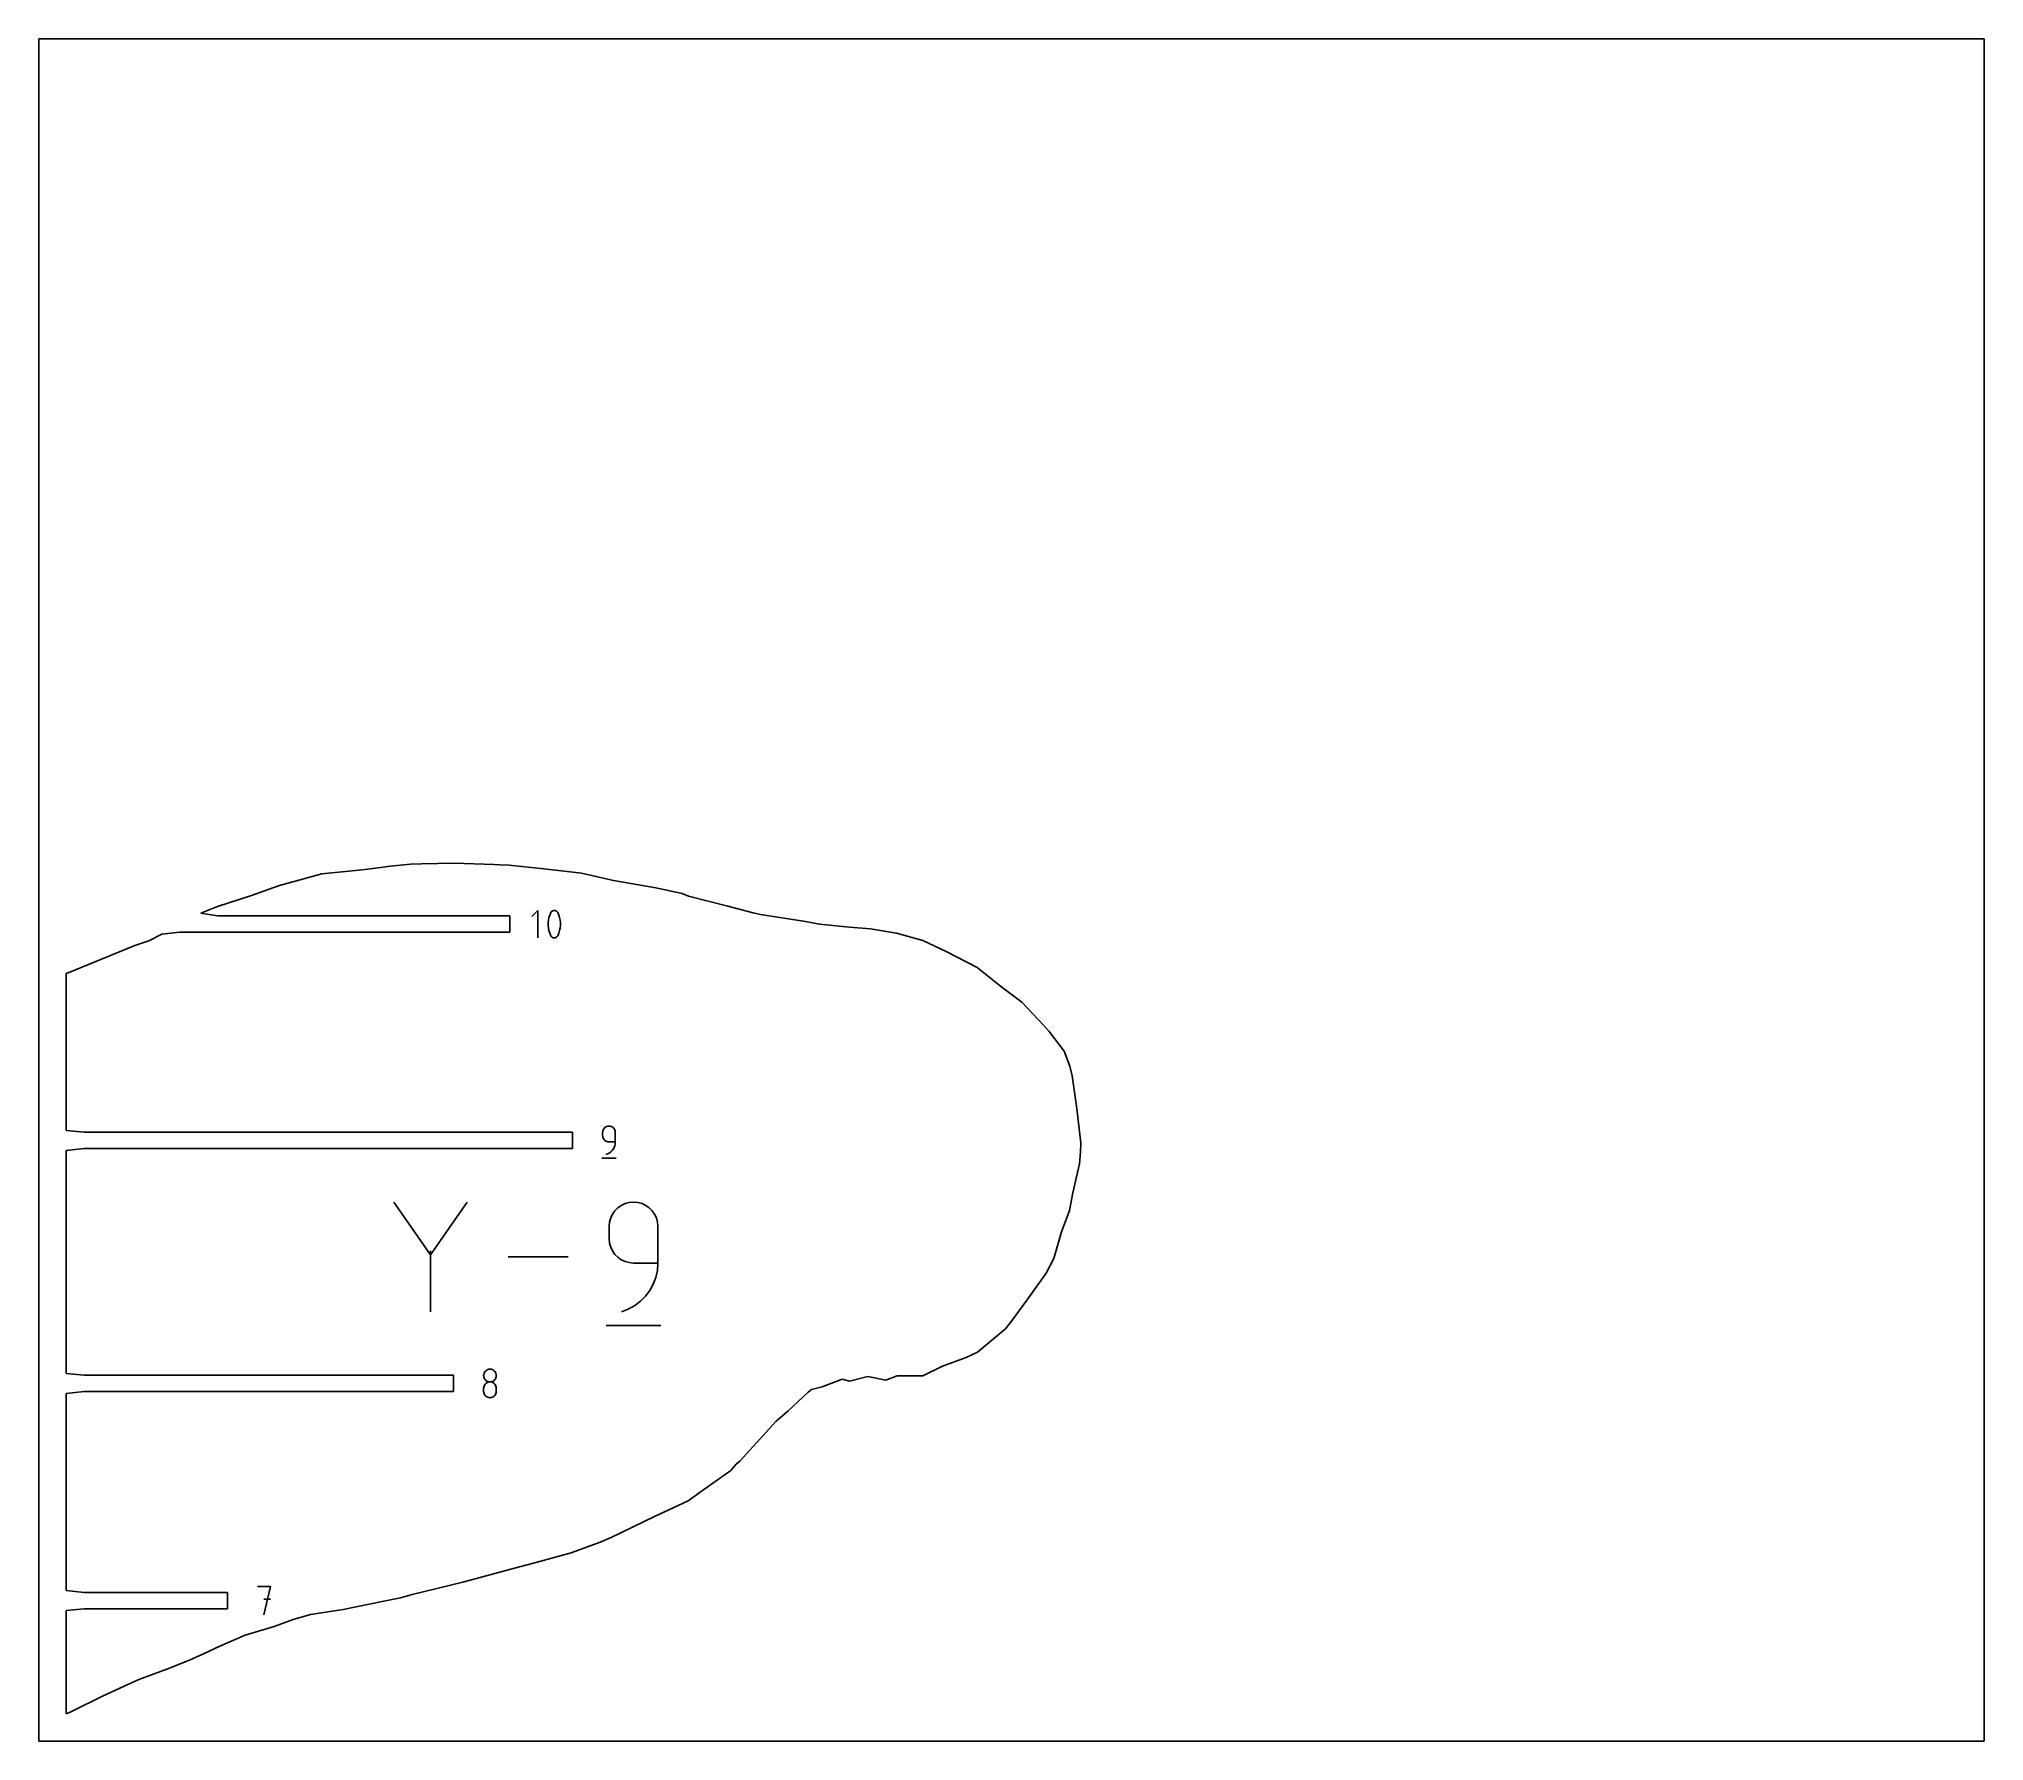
# Model space of a CAD drawing. Extents: x 0 to 480, y 0 to 420.
import ezdxf

# ---------------------------------------------------------------- set-up
doc = ezdxf.new("R2010")
doc.units = 0

msp = doc.modelspace()

# ---------------------------------------------------------------- linework, layer by layer
at = {"layer": 'annotation', "color": 1}
for p, q in [((123.133825, 204.978287), (121.627835, 203.471871)), ((123.133825, 198.204092), (123.133825, 204.978287)), ((125.739366, 202.561795), (125.674447, 201.913042)), ((125.674447, 201.913042), (125.674447, 201.261611)), ((125.869204, 203.202859), (125.739366, 202.561795)), ((126.063961, 203.831224), (125.869204, 203.202859)), ((126.323637, 204.441879), (126.063961, 203.831224)), ((126.411083, 204.587299), (126.323637, 204.441879)), ((126.323637, 204.441879), (126.323637, 204.441879)), ((126.520065, 204.711222), (126.411083, 204.587299)), ((126.646973, 204.812449), (126.520065, 204.711222)), ((126.788198, 204.889782), (126.646973, 204.812449)), ((126.940134, 204.94202), (126.788198, 204.889782)), ((127.099171, 204.967965), (126.940134, 204.94202)), ((127.261701, 204.966417), (127.099171, 204.967965)), ((127.424115, 204.936177), (127.261701, 204.966417)), ((127.582806, 204.876046), (127.424115, 204.936177)), ((127.643555, 204.844123), (127.582806, 204.876046)), ((127.582806, 204.876046), (127.582806, 204.876046)), ((127.70185, 204.807455), (127.643555, 204.844123)), ((127.757407, 204.766332), (127.70185, 204.807455)), ((127.809944, 204.721045), (127.757407, 204.766332)), ((127.859176, 204.671885), (127.809944, 204.721045)), ((127.90482, 204.61914), (127.859176, 204.671885)), ((127.946594, 204.563101), (127.90482, 204.61914)), ((127.984215, 204.504059), (127.946594, 204.563101)), ((128.017398, 204.442304), (127.984215, 204.504059)), ((128.278332, 203.83039), (128.017398, 204.442304)), ((128.017398, 204.442304), (128.017398, 204.442304)), ((128.474033, 203.201081), (128.278332, 203.83039)), ((128.6045, 202.559387), (128.474033, 203.201081)), ((128.669734, 201.91032), (128.6045, 202.559387)), ((128.669734, 201.258889), (128.669734, 201.91032)), ((125.674447, 201.261611), (125.739366, 200.612512)), ((125.739366, 200.612512), (125.869204, 199.970755)), ((125.869204, 199.970755), (126.063961, 199.341352)), ((126.063961, 199.341352), (126.323637, 198.729312)), ((126.323637, 198.729312), (126.323637, 198.729312)), ((126.323637, 198.729312), (126.356699, 198.66768)), ((126.356699, 198.66768), (126.394042, 198.608932)), ((126.394042, 198.608932), (126.435506, 198.553247)), ((126.435506, 198.553247), (126.480936, 198.500804)), ((126.480936, 198.500804), (126.530173, 198.45178)), ((126.530173, 198.45178), (126.583061, 198.406354)), ((126.583061, 198.406354), (126.639441, 198.364704)), ((126.639441, 198.364704), (126.699157, 198.327008)), ((126.699157, 198.327008), (126.762052, 198.293446)), ((126.762052, 198.293446), (126.762052, 198.293446)), ((126.762052, 198.293446), (126.919493, 198.23459)), ((126.919493, 198.23459), (127.080961, 198.20535)), ((127.080961, 198.20535), (127.242808, 198.204532)), ((127.242808, 198.204532), (127.401381, 198.230945)), ((127.401381, 198.230945), (127.553032, 198.283396)), ((127.553032, 198.283396), (127.694109, 198.360693)), ((127.694109, 198.360693), (127.820963, 198.461644)), ((127.820963, 198.461644), (127.929942, 198.585056)), ((127.929942, 198.585056), (128.017398, 198.729737)), ((128.017398, 198.729737), (128.278332, 199.340518)), ((128.017398, 198.729737), (128.017398, 198.729737)), ((128.278332, 199.340518), (128.474033, 199.968977)), ((128.474033, 199.968977), (128.6045, 200.610104)), ((128.6045, 200.610104), (128.669734, 201.258889)), ((139.136911, 150.454566), (139.111665, 150.17326)), ((139.111665, 150.17326), (139.111665, 149.39032)), ((139.111665, 149.39032), (139.111665, 149.39032)), ((139.111665, 149.39032), (139.136911, 149.10903)), ((139.209678, 150.719396), (139.136911, 150.454566)), ((139.136911, 149.10903), (139.209678, 148.84424)), ((139.32551, 150.963314), (139.209678, 150.719396)), ((139.209678, 148.84424), (139.32551, 148.600381)), ((139.479951, 151.181882), (139.32551, 150.963314)), ((139.668545, 151.37066), (139.479951, 151.181882)), ((139.886836, 151.525213), (139.668545, 151.37066)), ((140.13037, 151.641103), (139.886836, 151.525213)), ((140.394688, 151.713891), (140.13037, 151.641103)), ((140.675337, 151.739139), (140.394688, 151.713891)), ((140.956567, 151.713891), (140.675337, 151.739139)), ((140.675337, 151.739139), (140.675337, 151.739139)), ((141.221195, 151.641103), (140.956567, 151.713891)), ((141.464819, 151.525213), (141.221195, 151.641103)), ((141.683038, 151.37066), (141.464819, 151.525213)), ((141.87145, 151.181882), (141.683038, 151.37066)), ((142.025655, 150.963314), (141.87145, 151.181882)), ((142.14125, 150.719396), (142.025655, 150.963314)), ((142.213835, 150.454566), (142.14125, 150.719396)), ((142.239008, 150.17326), (142.213835, 150.454566)), ((142.239008, 147.824882), (142.239008, 150.17326)), ((142.239008, 150.17326), (142.239008, 150.17326)), ((139.32551, 148.600381), (139.479951, 148.381883)), ((139.479951, 148.381883), (139.668545, 148.193177)), ((139.668545, 148.193177), (139.886836, 148.038694)), ((139.886836, 148.038694), (140.13037, 147.922863)), ((139.892839, 144.697539), (140.340003, 144.864175)), ((139.892839, 144.697539), (139.892839, 144.697539)), ((140.13037, 147.922863), (140.394688, 147.850116)), ((140.340003, 144.864175), (140.750444, 145.089412)), ((140.394688, 147.850116), (140.675337, 147.824882)), ((140.675337, 147.824882), (142.239008, 147.824882)), ((140.750444, 145.089412), (141.11992, 145.367514)), ((141.11992, 145.367514), (141.444191, 145.69274)), ((141.444191, 145.69274), (141.719015, 146.059352)), ((141.719015, 146.059352), (141.94015, 146.461611)), ((141.94015, 146.461611), (142.103355, 146.893779)), ((142.103355, 146.893779), (142.204388, 147.350115)), ((142.204388, 147.350115), (142.239008, 147.824882)), ((138.916262, 143.817339), (142.437062, 143.817339)), ((96.625653, 119.950073), (87.601884, 132.999676)), ((105.647727, 132.999676), (96.625653, 119.950073)), ((141.549843, 130.018237), (141.104837, 129.081146)), ((142.143179, 130.857936), (141.549843, 130.018237)), ((142.867726, 131.583193), (142.143179, 130.857936)), ((143.706366, 132.17696), (142.867726, 131.583193)), ((144.64198, 132.622187), (143.706366, 132.17696)), ((145.657448, 132.901826), (144.64198, 132.622187)), ((146.735653, 132.998828), (145.657448, 132.901826)), ((147.816092, 132.901826), (146.735653, 132.998828)), ((146.735653, 132.998828), (146.735653, 132.998828)), ((148.832747, 132.622187), (147.816092, 132.901826)), ((149.76871, 132.17696), (148.832747, 132.622187)), ((150.60707, 131.583193), (149.76871, 132.17696)), ((151.33092, 130.857936), (150.60707, 131.583193)), ((151.923348, 130.018237), (151.33092, 130.857936)), ((152.367447, 129.081146), (151.923348, 130.018237)), ((140.825279, 128.063711), (140.728289, 126.982981)), ((140.728289, 126.982981), (140.728289, 123.975058)), ((141.104837, 129.081146), (140.825279, 128.063711)), ((152.646306, 128.063711), (152.367447, 129.081146)), ((152.743017, 126.982981), (152.646306, 128.063711)), ((152.743017, 117.960908), (152.743017, 126.982981)), ((152.743017, 126.982981), (152.743017, 126.982981)), ((96.625653, 121.000217), (96.625653, 105.945332)), ((140.728289, 123.975058), (140.728289, 123.975058)), ((140.728289, 123.975058), (140.825279, 122.894386)), ((140.825279, 122.894386), (141.104837, 121.877107)), ((141.104837, 121.877107), (141.549843, 120.940242)), ((141.549843, 120.940242), (142.143179, 120.100811)), ((142.143179, 120.100811), (142.867726, 119.375835)), ((130.587787, 119.472504), (115.795863, 119.472504)), ((142.867726, 119.375835), (143.706366, 118.782336)), ((143.706366, 118.782336), (144.64198, 118.337334)), ((144.64198, 118.337334), (145.657448, 118.057851)), ((145.657448, 118.057851), (146.735653, 117.960908)), ((146.735653, 117.960908), (152.743017, 117.960908)), ((152.221858, 114.383763), (152.610011, 116.136932)), ((152.610011, 116.136932), (152.743017, 117.960908)), ((149.689462, 109.769574), (150.745289, 111.178036)), ((150.745289, 111.178036), (151.594852, 112.723448)), ((151.594852, 112.723448), (152.221858, 114.383763)), ((143.729426, 105.94618), (145.447355, 106.586365)), ((143.729426, 105.94618), (143.729426, 105.94618)), ((145.447355, 106.586365), (147.0242, 107.45169)), ((147.0242, 107.45169), (148.443668, 108.520109)), ((148.443668, 108.520109), (149.689462, 109.769574)), ((139.977581, 102.564599), (153.503904, 102.564599)), ((110.106086, 91.204266), (109.951692, 90.98625)), ((110.294643, 91.392675), (110.106086, 91.204266)), ((110.512921, 91.547004), (110.294643, 91.392675)), ((110.756472, 91.662778), (110.512921, 91.547004)), ((111.020852, 91.735524), (110.756472, 91.662778)), ((111.301617, 91.760767), (111.020852, 91.735524)), ((111.582382, 91.735524), (111.301617, 91.760767)), ((111.301617, 91.760767), (111.301617, 91.760767)), ((111.846763, 91.662778), (111.582382, 91.735524)), ((112.090314, 91.547004), (111.846763, 91.662778)), ((112.308591, 91.392675), (112.090314, 91.547004)), ((112.497149, 91.204266), (112.308591, 91.392675)), ((112.651543, 90.98625), (112.497149, 91.204266)), ((109.763177, 90.479294), (109.737946, 90.199303)), ((109.737946, 90.199303), (109.737946, 90.199303)), ((109.737946, 90.199303), (109.763192, 89.917997)), ((109.763177, 87.34916), (109.737946, 87.067986)), ((109.737946, 87.067986), (109.737946, 86.28902)), ((109.835907, 90.743101), (109.763177, 90.479294)), ((109.835907, 87.613888), (109.763177, 87.34916)), ((109.763192, 89.917997), (109.835958, 89.653167)), ((109.951692, 90.98625), (109.835907, 90.743101)), ((109.951692, 87.857729), (109.835907, 87.613888)), ((109.835958, 89.653167), (109.95179, 89.409249)), ((110.106086, 88.076241), (109.951692, 87.857729)), ((109.95179, 89.409249), (110.106231, 89.190682)), ((110.294643, 88.264983), (110.106086, 88.076241)), ((110.106231, 89.190682), (110.294825, 89.001903)), ((110.512921, 88.419514), (110.294643, 88.264983)), ((110.294825, 89.001903), (110.513117, 88.84735)), ((110.756472, 88.535392), (110.512921, 88.419514)), ((110.513117, 88.84735), (110.75665, 88.73146)), ((111.020852, 88.608175), (110.756472, 88.535392)), ((110.75665, 88.73146), (111.020969, 88.658672)), ((111.301617, 88.633424), (111.020852, 88.608175)), ((111.020969, 88.658672), (111.301617, 88.633424)), ((111.301617, 88.633424), (111.582266, 88.658672)), ((111.582382, 88.60819), (111.301617, 88.633424)), ((111.301617, 88.633424), (111.301617, 88.633424)), ((111.301617, 88.633424), (111.301617, 88.633424)), ((111.582266, 88.658672), (111.846585, 88.73146)), ((111.846763, 88.535443), (111.582382, 88.60819)), ((111.846585, 88.73146), (112.090118, 88.84735)), ((112.090314, 88.419612), (111.846763, 88.535443)), ((112.090118, 88.84735), (112.308409, 89.001903)), ((112.308591, 88.265129), (112.090314, 88.419612)), ((112.308409, 89.001903), (112.497004, 89.190682)), ((112.497149, 88.076423), (112.308591, 88.265129)), ((112.497004, 89.190682), (112.651445, 89.409249)), ((112.651543, 87.857925), (112.497149, 88.076423)), ((112.651445, 89.409249), (112.767276, 89.653167)), ((112.767327, 90.743101), (112.651543, 90.98625)), ((112.767327, 87.614066), (112.651543, 87.857925)), ((112.767276, 89.653167), (112.840043, 89.917997)), ((112.840058, 90.479294), (112.767327, 90.743101)), ((112.840058, 87.349276), (112.767327, 87.614066)), ((112.840043, 89.917997), (112.865289, 90.199303)), ((112.865289, 90.199303), (112.840058, 90.479294)), ((112.865289, 87.067986), (112.840058, 87.349276)), ((112.865289, 90.199303), (112.865289, 90.199303)), ((112.865289, 86.28902), (112.865289, 87.067986)), ((112.865289, 87.067986), (112.865289, 87.067986)), ((109.737946, 86.28902), (109.737946, 86.28902)), ((109.737946, 86.28902), (109.763192, 86.007866)), ((109.763192, 86.007866), (109.835958, 85.743441)), ((109.835958, 85.743441), (109.95179, 85.500111)), ((109.95179, 85.500111), (110.106231, 85.28224)), ((110.106231, 85.28224), (110.294825, 85.094194)), ((110.294825, 85.094194), (110.513117, 84.940338)), ((110.513117, 84.940338), (110.75665, 84.825036)), ((110.75665, 84.825036), (111.020969, 84.752654)), ((111.020969, 84.752654), (111.301617, 84.727557)), ((111.301617, 84.727557), (111.582266, 84.752654)), ((111.301617, 84.727557), (111.301617, 84.727557)), ((111.582266, 84.752654), (111.846585, 84.825036)), ((111.846585, 84.825036), (112.090118, 84.940338)), ((112.090118, 84.940338), (112.308409, 85.094194)), ((112.308409, 85.094194), (112.497004, 85.28224)), ((112.497004, 85.28224), (112.651445, 85.500111)), ((112.651445, 85.500111), (112.767276, 85.743441)), ((112.767276, 85.743441), (112.840043, 86.007866)), ((112.840043, 86.007866), (112.865289, 86.28902)), ((57.109209, 38.180635), (53.977892, 38.180635)), ((55.543771, 31.139035), (57.109209, 38.180635)), ((57.109209, 35.044902), (55.543771, 35.044902))]:
    msp.add_line(p, q, dxfattribs=at)
at = {"layer": 'boundary', "color": 5}
for p, q in [((91.657031, 216.339591), (86.760617, 215.879376)), ((94.409628, 216.481024), (91.657031, 216.339591)), ((102.488571, 216.60204), (94.409628, 216.481024)), ((112.337859, 216.321811), (102.488571, 216.60204)), ((113.648747, 216.191812), (112.337859, 216.321811)), ((116.033871, 216.122374), (113.648747, 216.191812)), ((123.880195, 215.282479), (116.033871, 216.122374)), ((69.832569, 213.987741), (59.38342, 211.11591)), ((78.152722, 214.85038), (69.832569, 213.987741)), ((81.161913, 215.162944), (78.152722, 214.85038)), ((86.760617, 215.879376), (81.161913, 215.162944)), ((127.511886, 214.923454), (123.880195, 215.282479)), ((133.901942, 214.150023), (127.511886, 214.923454)), ((141.761773, 212.37701), (133.901942, 214.150023)), ((152.210093, 210.520337), (141.761773, 212.37701)), ((52.445315, 208.658294), (44.073577, 205.932452)), ((56.813631, 210.185068), (52.445315, 208.658294)), ((59.38342, 211.11591), (56.813631, 210.185068)), ((158.721283, 209.155876), (152.210093, 210.520337)), ((160.274398, 208.507372), (158.721283, 209.155876)), ((169.998501, 206.031697), (160.274398, 208.507372)), ((44.073577, 205.932452), (39.968993, 204.250919)), ((39.968993, 204.250919), (44.058385, 203.616689)), ((44.058385, 203.616689), (116.172272, 203.616689)), ((116.172272, 203.616689), (116.172272, 199.565689)), ((176.287881, 204.371595), (169.998501, 206.031697)), ((178.052556, 203.993484), (176.287881, 204.371595)), ((189.145789, 202.194448), (178.052556, 203.993484)), ((192.634444, 201.579689), (189.145789, 202.194448)), ((27.159386, 197.43674), (23.700384, 196.313314)), ((30.326803, 199.125589), (27.159386, 197.43674)), ((34.782117, 199.565689), (30.326803, 199.125589)), ((116.172272, 199.565689), (34.782117, 199.565689)), ((200.063199, 200.855992), (192.634444, 201.579689)), ((205.227712, 200.385488), (200.063199, 200.855992)), ((211.609546, 199.343507), (205.227712, 200.385488)), ((218.097566, 197.536973), (211.609546, 199.343507)), ((224.014251, 194.771833), (218.097566, 197.536973)), ((23.700384, 196.313314), (7.192895, 189.59536)), ((231.56286, 190.902581), (224.014251, 194.771833)), ((7.192895, 189.59536), (6.6875, 189.370699)), ((6.6875, 189.370699), (6.6875, 150.68394)), ((237.281108, 186.295453), (231.56286, 190.902581)), ((242.553125, 182.306059), (237.281108, 186.295453)), ((248.003299, 176.586525), (242.553125, 182.306059)), ((249.306196, 175.073233), (248.003299, 176.586525)), ((253.005507, 170.212261), (249.306196, 175.073233)), ((254.386558, 166.548709), (253.005507, 170.212261)), ((255.002336, 164.179952), (254.386558, 166.548709)), ((256.089657, 156.072465), (255.002336, 164.179952)), ((257.149932, 147.496502), (256.089657, 156.072465)), ((6.6875, 150.68394), (11.142814, 150.243839)), ((11.142814, 150.243839), (131.699662, 150.24384)), ((131.699662, 150.24384), (131.699662, 146.192839)), ((11.142814, 146.19284), (6.6875, 145.752739)), ((6.6875, 145.752739), (6.6875, 90.714178)), ((131.699662, 146.192839), (11.142814, 146.19284)), ((256.787939, 142.411654), (257.0074, 145.387599)), ((257.0074, 145.387599), (257.149932, 147.496502)), ((255.158989, 135.287936), (256.787939, 142.411654)), ((254.27883, 130.924007), (255.158989, 135.287936)), ((252.333725, 125.645922), (254.27883, 130.924007)), ((250.482009, 119.111571), (252.333725, 125.645922)), ((243.595257, 108.52221), (248.585921, 115.495482)), ((248.585921, 115.495482), (250.482009, 119.111571)), ((240.023267, 103.651803), (243.595257, 108.52221)), ((236.028325, 99.692641), (238.524904, 101.756401)), ((238.524904, 101.756401), (240.023267, 103.651803)), ((231.632082, 95.973951), (236.028325, 99.692641)), ((218.088722, 90.13295), (222.952888, 92.542169)), ((222.952888, 92.542169), (228.772776, 94.634373)), ((228.772776, 94.634373), (231.632082, 95.973951)), ((6.6875, 90.714178), (11.142814, 90.274078)), ((11.142814, 90.274078), (102.3255, 90.274078)), ((102.3255, 90.274078), (102.3255, 86.223078)), ((189.785088, 86.115775), (190.63779, 86.747605)), ((190.63779, 86.747605), (193.242705, 87.385708)), ((193.242705, 87.385708), (198.22847, 89.300717)), ((198.22847, 89.300717), (200.031043, 88.784318)), ((200.031043, 88.784318), (204.548372, 90.001317)), ((204.548372, 90.001317), (208.990167, 89.05046)), ((208.990167, 89.05046), (211.748306, 90.097193)), ((211.748306, 90.097193), (218.088722, 90.13295)), ((11.142814, 86.223078), (6.6875, 85.782978)), ((6.6875, 85.782978), (6.6875, 37.125436)), ((102.3255, 86.223078), (11.142814, 86.223078)), ((184.816496, 81.383177), (189.785088, 86.115775)), ((178.695906, 75.402252), (181.839358, 78.876328)), ((181.839358, 78.876328), (184.816496, 81.383177)), ((172.977791, 69.107963), (178.695906, 75.402252)), ((170.753351, 66.786468), (172.073831, 68.290866)), ((172.073831, 68.290866), (172.977791, 69.107963)), ((163.779458, 61.818168), (170.753351, 66.786468)), ((151.914922, 55.456208), (160.245845, 59.299669)), ((160.245845, 59.299669), (163.779458, 61.818168)), ((141.400599, 50.328164), (151.914922, 55.456208)), ((131.377576, 46.439725), (138.4652, 49.080365)), ((138.4652, 49.080365), (141.400599, 50.328164)), ((117.384582, 42.676626), (122.075535, 43.87951)), ((122.075535, 43.87951), (131.377576, 46.439725)), ((92.132743, 36.166013), (104.597142, 39.2294)), ((104.597142, 39.2294), (117.384582, 42.676626)), ((6.6875, 37.125436), (11.142814, 36.685335)), ((11.142814, 36.685335), (46.567654, 36.685336)), ((46.567654, 36.685336), (46.567654, 32.634335)), ((75.041844, 32.507612), (85.137468, 34.548074)), ((85.137468, 34.548074), (89.222485, 35.384053)), ((89.222485, 35.384053), (92.132743, 36.166013)), ((11.142814, 32.634335), (6.6875, 32.194235)), ((6.6875, 32.194235), (6.6875, 6.6875)), ((46.567654, 32.634335), (11.142814, 32.634335)), ((58.030578, 28.242097), (62.709934, 30.003375)), ((62.709934, 30.003375), (66.998782, 31.242126)), ((66.998782, 31.242126), (75.041844, 32.507612)), ((44.677484, 23.392943), (50.881409, 26.106973)), ((50.881409, 26.106973), (58.030578, 28.242097)), ((31.533636, 17.716273), (37.201867, 19.934578)), ((37.201867, 19.934578), (40.625294, 21.56032)), ((40.625294, 21.56032), (44.677484, 23.392943)), ((22.66726, 14.330522), (24.643396, 15.211815)), ((24.643396, 15.211815), (31.533636, 17.716273)), ((8.210905, 7.344372), (15.500089, 10.97055)), ((15.500089, 10.97055), (21.078839, 13.541429)), ((21.078839, 13.541429), (22.66726, 14.330522)), ((6.6875, 6.6875), (7.721379, 7.13033)), ((7.721379, 7.13033), (8.210905, 7.344372))]:
    msp.add_line(p, q, dxfattribs=at)
at = {"layer": 'frame', "color": 5}
for p, q in [((480, 420), (0, 420)), ((0, 420), (0, 0)), ((480, 0), (480, 420)), ((0, 0), (480, 0))]:
    msp.add_line(p, q, dxfattribs=at)

doc.saveas('drawing.dxf')
